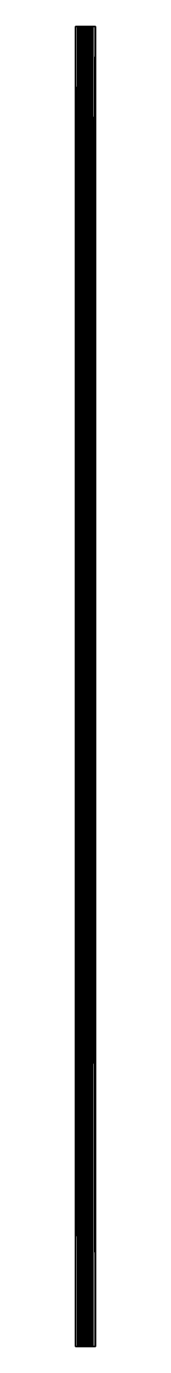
# Model space of a CAD drawing. Header units: millimetres. Extents: x -15 to 15, y -1000 to 1000.
import ezdxf

# ---------------------------------------------------------------- set-up
doc = ezdxf.new("R2010")
doc.units = ezdxf.units.MM
doc.layers.get('0').update_dxf_attribs({"color": 93})

msp = doc.modelspace()

# ---------------------------------------------------------------- meshes
at = {"color": 251}
mesh = msp.add_polyface(dxfattribs=at)
corners = [(-14.8, -1000, -3.3), (-14.6, -1000, -3.2), (-14.6, 1000, -3.2), (-14.9, -1000, -3.5), (-14.8, 1000, -3.3), (-15, -1000, -3.7), (-14.9, 1000, -3.5), (-15, -1000, -14.6), (-15, 1000, -3.7), (-14.9, -1000, -14.8), (-15, 1000, -14.6), (-14.8, -1000, -14.9), (-14.9, 1000, -14.8), (-14.6, -1000, -15), (-14.8, 1000, -14.9), (-9, -1000, -15), (-14.6, 1000, -15), (-8.8, -1000, -14.9), (-9, 1000, -15), (-8.6, -1000, -14.8), (-8.8, 1000, -14.9), (-8.6, -1000, -14.6), (-8.6, 1000, -14.8), (-8.6, -1000, -11.3), (-8.6, 1000, -14.6), (-8.5, -1000, -11.1), (-8.6, 1000, -11.3), (-8.4, -1000, -10.9), (-8.5, 1000, -11.1), (-8.1, -1000, -10.8), (-8.4, 1000, -10.9), (-6.5, -1000, -10.7), (-8.1, 1000, -10.8), (-5, -1000, -10.4), (-6.5, 1000, -10.7), (-3.4, -1000, -9.9), (-5, 1000, -10.4), (-1.9, -1000, -9.4), (-3.4, 1000, -9.9), (-0.5, -1000, -8.7), (-1.9, 1000, -9.4), (0.9, -1000, -8), (-0.5, 1000, -8.7), (0.9, -1000, 3.7), (1.5, -1000, 5), (1.5, 1000, 5), (0.1, -1000, 2.5), (0.9, 1000, 3.7), (-0.8, -1000, 1.4), (0.1, 1000, 2.5), (-1.8, -1000, 0.4), (-0.8, 1000, 1.4), (-3, -1000, -0.5), (-1.8, 1000, 0.4), (-4.2, -1000, -1.3), (-3, 1000, -0.5), (-5.4, -1000, -1.9), (-4.2, 1000, -1.3), (-6.7, -1000, -2.4), (-5.4, 1000, -1.9), (-8.1, -1000, -2.8), (-6.7, 1000, -2.4), (-9.5, -1000, -3.1), (-8.1, 1000, -2.8), (-10.9, -1000, -3.2), (-9.5, 1000, -3.1), (-11.7, -1000, -3.2), (-10.9, 1000, -3.2)]
mesh.append_faces([[corners[k] for k in face] for face in [(0, 1, 2), (3, 0, 4), (5, 3, 6), (7, 5, 8), (9, 7, 10), (11, 9, 12), (13, 11, 14), (15, 13, 16), (17, 15, 18), (19, 17, 20), (21, 19, 22), (23, 21, 24), (25, 23, 26), (27, 25, 28), (29, 27, 30), (31, 29, 32), (33, 31, 34), (35, 33, 36), (37, 35, 38), (39, 37, 40), (41, 39, 42), (43, 44, 45), (46, 43, 47), (48, 46, 49), (50, 48, 51), (52, 50, 53), (54, 52, 55), (56, 54, 57), (58, 56, 59), (60, 58, 61), (62, 60, 63), (64, 62, 65), (66, 64, 67)]], dxfattribs={"vtx2": -1, "color": 251})
mesh = msp.add_polyface(dxfattribs=at)
corners = [(-11.7, 1000, -3.2), (-14.6, 1000, -3.2), (-14.6, -1000, -3.2), (-14.8, 1000, -3.3), (-14.8, -1000, -3.3), (-14.9, 1000, -3.5), (-14.9, -1000, -3.5), (-15, 1000, -3.7), (-15, -1000, -3.7), (-15, 1000, -14.6), (-15, -1000, -14.6), (-14.9, 1000, -14.8), (-14.9, -1000, -14.8), (-14.8, 1000, -14.9), (-14.8, -1000, -14.9), (-14.6, 1000, -15), (-14.6, -1000, -15), (-9, 1000, -15), (-9, -1000, -15), (-8.8, 1000, -14.9), (-8.8, -1000, -14.9), (-8.6, 1000, -14.8), (-8.6, -1000, -14.8), (-8.6, 1000, -14.6), (-8.6, -1000, -14.6), (-8.6, 1000, -11.3), (-8.6, -1000, -11.3), (-8.5, 1000, -11.1), (-8.5, -1000, -11.1), (-8.4, 1000, -10.9), (-8.4, -1000, -10.9), (-8.1, 1000, -10.8), (-8.1, -1000, -10.8), (-6.5, 1000, -10.7), (-6.5, -1000, -10.7), (-5, 1000, -10.4), (-5, -1000, -10.4), (-3.4, 1000, -9.9), (-3.4, -1000, -9.9), (-1.9, 1000, -9.4), (-1.9, -1000, -9.4), (-0.5, 1000, -8.7), (-0.5, -1000, -8.7), (0.9, 1000, -8), (0.9, -1000, -8), (1.5, 1000, 5), (0.9, 1000, 3.7), (0.9, -1000, 3.7), (0.1, 1000, 2.5), (0.1, -1000, 2.5), (-0.8, 1000, 1.4), (-0.8, -1000, 1.4), (-1.8, 1000, 0.4), (-1.8, -1000, 0.4), (-3, 1000, -0.5), (-3, -1000, -0.5), (-4.2, 1000, -1.3), (-4.2, -1000, -1.3), (-5.4, 1000, -1.9), (-5.4, -1000, -1.9), (-6.7, 1000, -2.4), (-6.7, -1000, -2.4), (-8.1, 1000, -2.8), (-8.1, -1000, -2.8), (-9.5, 1000, -3.1), (-9.5, -1000, -3.1), (-10.9, 1000, -3.2), (-10.9, -1000, -3.2)]
mesh.append_faces([[corners[k] for k in face] for face in [(0, 1, 2), (1, 3, 4), (3, 5, 6), (5, 7, 8), (7, 9, 10), (9, 11, 12), (11, 13, 14), (13, 15, 16), (15, 17, 18), (17, 19, 20), (19, 21, 22), (21, 23, 24), (23, 25, 26), (25, 27, 28), (27, 29, 30), (29, 31, 32), (31, 33, 34), (33, 35, 36), (35, 37, 38), (37, 39, 40), (39, 41, 42), (41, 43, 44), (45, 46, 47), (46, 48, 49), (48, 50, 51), (50, 52, 53), (52, 54, 55), (54, 56, 57), (56, 58, 59), (58, 60, 61), (60, 62, 63), (62, 64, 65), (64, 66, 67)]], dxfattribs={"vtx2": -1, "color": 251})
mesh = msp.add_polyface(dxfattribs=at)
corners = [(-10.9, 1000, -3.2), (-11.7, 1000, -3.2), (-11.7, -1000, -3.2), (-14.8, 1000, -14.9), (-14.9, 1000, -14.8), (-15, 1000, -14.6), (-14.6, 1000, -15), (-15, 1000, -3.7), (-9, 1000, -15), (-8.8, 1000, -14.9), (-8.6, 1000, -14.8), (-8.6, 1000, -14.6), (-8.6, 1000, -11.3), (-8.5, 1000, -11.1), (-8.4, 1000, -10.9), (-8.1, 1000, -10.8), (-14.9, 1000, -3.5), (-14.8, 1000, -3.3), (-14.6, 1000, -3.2), (-9.5, 1000, -3.1), (-8.1, 1000, -2.8), (-6.5, 1000, -10.7), (-5, 1000, -10.4), (-6.7, 1000, -2.4), (-3.4, 1000, -9.9), (-5.4, 1000, -1.9), (-1.9, 1000, -9.4), (-0.5, 1000, -8.7), (-4.2, 1000, -1.3), (0.9, 1000, -8), (-3, 1000, -0.5), (2.4, 1000, -7.1), (-1.8, 1000, 0.4), (3.7, 1000, -6), (4.9, 1000, -4.9)]
mesh.append_faces([[corners[k] for k in face] for face in [(6, 5, 7), (15, 7, 16), (15, 16, 17), (15, 17, 18), (15, 18, 1), (15, 1, 0), (15, 0, 19), (15, 19, 20), (22, 20, 23), (24, 23, 25), (27, 25, 28), (29, 28, 30), (31, 30, 32)]], dxfattribs={"vtx0": -1, "vtx2": -1, "color": 251})
mesh.append_faces([[corners[k] for k in face] for face in [(6, 3, 5), (8, 6, 7), (9, 8, 7), (10, 9, 7), (11, 10, 7), (12, 11, 7), (13, 12, 7), (14, 13, 7), (15, 14, 7), (21, 15, 20), (22, 21, 20), (24, 22, 23), (26, 24, 25), (27, 26, 25), (29, 27, 28), (31, 29, 30), (33, 31, 32), (34, 33, 32)]], dxfattribs={"vtx1": -1, "vtx2": -1, "color": 251})
mesh.append_faces([[corners[k] for k in face] for face in [(0, 1, 2), (3, 4, 5)]], dxfattribs={"vtx2": -1, "color": 251})
mesh = msp.add_polyface(dxfattribs=at)
corners = [(-14.6, -1000, -3.2), (-11.7, -1000, -3.2), (-11.7, 1000, -3.2), (-6.7, -1000, -2.4), (-8.1, -1000, -2.8), (-5, -1000, -10.4), (-3.4, -1000, -9.9), (-5.4, -1000, -1.9), (-1.9, -1000, -9.4), (-0.5, -1000, -8.7), (-4.2, -1000, -1.3), (0.9, -1000, -8), (-3, -1000, -0.5), (2.4, -1000, -7.1), (-1.8, -1000, 0.4), (3.7, -1000, -6), (4.9, -1000, -4.9), (-0.8, -1000, 1.4), (6, -1000, -3.7), (0.1, -1000, 2.5), (7.1, -1000, -2.3), (8, -1000, -0.9), (0.9, -1000, 3.7), (8.7, -1000, 0.5), (1.5, -1000, 5), (9.4, -1000, 1.9), (2.1, -1000, 6.3), (9.9, -1000, 3.4), (10.3, -1000, 5), (2.6, -1000, 7.6), (10.6, -1000, 6.5), (10.8, -1000, 8.1), (10.9, -1000, 8.4), (11, -1000, 8.5), (11.3, -1000, 8.6), (15, -1000, 9), (14.6, -1000, 8.6), (14.8, -1000, 8.6)]
mesh.append_faces([[corners[k] for k in face] for face in [(37, 35, 36)]], dxfattribs={"vtx0": -1, "vtx1": -1, "color": 251})
mesh.append_faces([[corners[k] for k in face] for face in [(35, 29, 34)]], dxfattribs={"vtx0": -1, "vtx1": -1, "vtx2": -1, "color": 251})
mesh.append_faces([[corners[k] for k in face] for face in [(3, 5, 6), (7, 6, 8), (7, 8, 9), (10, 9, 11), (12, 11, 13), (14, 13, 15), (14, 15, 16), (17, 16, 18), (19, 18, 20), (19, 20, 21), (22, 21, 23), (24, 23, 25), (26, 25, 27), (26, 27, 28), (29, 28, 30), (29, 30, 31), (29, 31, 32), (29, 32, 33), (29, 33, 34), (35, 34, 36)]], dxfattribs={"vtx0": -1, "vtx2": -1, "color": 251})
mesh.append_faces([[corners[k] for k in face] for face in [(3, 4, 5), (7, 3, 6), (10, 7, 9), (12, 10, 11), (14, 12, 13), (17, 14, 16), (19, 17, 18), (22, 19, 21), (24, 22, 23), (26, 24, 25), (29, 26, 28)]], dxfattribs={"vtx1": -1, "vtx2": -1, "color": 251})
mesh.append_faces([[corners[k] for k in face] for face in [(0, 1, 2)]], dxfattribs={"vtx2": -1, "color": 251})
mesh = msp.add_polyface(dxfattribs=at)
corners = [(4.9, 1000, -4.9), (-1.8, 1000, 0.4), (-0.8, 1000, 1.4), (6, 1000, -3.7), (0.1, 1000, 2.5), (7.1, 1000, -2.3), (8, 1000, -0.9), (0.9, 1000, 3.7), (8.7, 1000, 0.5), (1.5, 1000, 5), (9.4, 1000, 1.9), (2.1, 1000, 6.3), (9.9, 1000, 3.4), (10.3, 1000, 5), (2.6, 1000, 7.6), (10.6, 1000, 6.5), (10.8, 1000, 8.1), (10.9, 1000, 8.4), (11, 1000, 8.5), (11.3, 1000, 8.6), (3.2, 1000, 14.6), (3.2, 1000, 14.8), (3.4, 1000, 14.9), (3.6, 1000, 15), (3.2, 1000, 13.2), (14.6, 1000, 15), (3.2, 1000, 11.8), (3.1, 1000, 10.4), (2.9, 1000, 9), (14.8, 1000, 14.9), (14.9, 1000, 14.8), (15, 1000, 14.6), (15, 1000, 9), (14.6, 1000, 8.6), (14.8, 1000, 8.6), (14.9, 1000, 8.8)]
mesh.append_faces([[corners[k] for k in face] for face in [(34, 32, 35)]], dxfattribs={"vtx0": -1, "color": 251})
mesh.append_faces([[corners[k] for k in face] for face in [(19, 14, 32)]], dxfattribs={"vtx0": -1, "vtx1": -1, "vtx2": -1, "color": 251})
mesh.append_faces([[corners[k] for k in face] for face in [(0, 1, 2), (3, 2, 4), (6, 4, 7), (8, 7, 9), (10, 9, 11), (13, 11, 14), (20, 22, 23), (24, 23, 25), (14, 25, 29), (14, 29, 30), (14, 30, 31), (14, 31, 32)]], dxfattribs={"vtx0": -1, "vtx2": -1, "color": 251})
mesh.append_faces([[corners[k] for k in face] for face in [(3, 0, 2), (5, 3, 4), (6, 5, 4), (8, 6, 7), (10, 8, 9), (12, 10, 11), (13, 12, 11), (15, 13, 14), (16, 15, 14), (17, 16, 14), (18, 17, 14), (19, 18, 14), (24, 20, 23), (26, 24, 25), (27, 26, 25), (28, 27, 25), (14, 28, 25), (33, 19, 32), (34, 33, 32)]], dxfattribs={"vtx1": -1, "vtx2": -1, "color": 251})
mesh.append_faces([[corners[k] for k in face] for face in [(20, 21, 22)]], dxfattribs={"vtx2": -1, "color": 251})
mesh = msp.add_polyface(dxfattribs=at)
corners = [(2.4, -1000, -7.1), (0.9, -1000, -8), (0.9, 1000, -8), (3.7, -1000, -6), (2.4, 1000, -7.1), (4.9, -1000, -4.9), (3.7, 1000, -6), (6, -1000, -3.7), (4.9, 1000, -4.9), (7.1, -1000, -2.3), (6, 1000, -3.7), (8, -1000, -0.9), (7.1, 1000, -2.3), (8.7, -1000, 0.5), (8, 1000, -0.9), (9.4, -1000, 1.9), (8.7, 1000, 0.5), (9.9, -1000, 3.4), (9.4, 1000, 1.9), (10.3, -1000, 5), (9.9, 1000, 3.4), (10.6, -1000, 6.5), (10.3, 1000, 5), (10.8, -1000, 8.1), (10.6, 1000, 6.5), (10.9, -1000, 8.4), (10.8, 1000, 8.1), (11, -1000, 8.5), (10.9, 1000, 8.4), (11.3, -1000, 8.6), (11, 1000, 8.5), (14.6, -1000, 8.6), (11.3, 1000, 8.6), (14.8, -1000, 8.6), (14.6, 1000, 8.6), (14.9, -1000, 8.8), (14.8, 1000, 8.6), (15, -1000, 9), (14.9, 1000, 8.8), (15, -1000, 14.6), (15, 1000, 9), (14.9, -1000, 14.8), (15, 1000, 14.6), (14.8, -1000, 14.9), (14.9, 1000, 14.8), (14.6, -1000, 15), (14.8, 1000, 14.9), (3.6, -1000, 15), (14.6, 1000, 15), (3.4, -1000, 14.9), (3.6, 1000, 15), (3.2, -1000, 14.8), (3.4, 1000, 14.9), (3.2, -1000, 14.6), (3.2, 1000, 14.8), (3.2, -1000, 13.2), (3.2, 1000, 14.6), (3.2, -1000, 11.8), (3.2, 1000, 13.2), (3.1, -1000, 10.4), (3.2, 1000, 11.8), (2.9, -1000, 9), (3.1, 1000, 10.4), (2.6, -1000, 7.6), (2.9, 1000, 9), (2.1, -1000, 6.3), (2.6, 1000, 7.6), (1.5, -1000, 5), (2.1, 1000, 6.3)]
mesh.append_faces([[corners[k] for k in face] for face in [(0, 1, 2), (3, 0, 4), (5, 3, 6), (7, 5, 8), (9, 7, 10), (11, 9, 12), (13, 11, 14), (15, 13, 16), (17, 15, 18), (19, 17, 20), (21, 19, 22), (23, 21, 24), (25, 23, 26), (27, 25, 28), (29, 27, 30), (31, 29, 32), (33, 31, 34), (35, 33, 36), (37, 35, 38), (39, 37, 40), (41, 39, 42), (43, 41, 44), (45, 43, 46), (47, 45, 48), (49, 47, 50), (51, 49, 52), (53, 51, 54), (55, 53, 56), (57, 55, 58), (59, 57, 60), (61, 59, 62), (63, 61, 64), (65, 63, 66), (67, 65, 68)]], dxfattribs={"vtx2": -1, "color": 251})
mesh = msp.add_polyface(dxfattribs=at)
corners = [(0.9, 1000, -8), (2.4, 1000, -7.1), (2.4, -1000, -7.1), (3.7, 1000, -6), (3.7, -1000, -6), (4.9, 1000, -4.9), (4.9, -1000, -4.9), (6, 1000, -3.7), (6, -1000, -3.7), (7.1, 1000, -2.3), (7.1, -1000, -2.3), (8, 1000, -0.9), (8, -1000, -0.9), (8.7, 1000, 0.5), (8.7, -1000, 0.5), (9.4, 1000, 1.9), (9.4, -1000, 1.9), (9.9, 1000, 3.4), (9.9, -1000, 3.4), (10.3, 1000, 5), (10.3, -1000, 5), (10.6, 1000, 6.5), (10.6, -1000, 6.5), (10.8, 1000, 8.1), (10.8, -1000, 8.1), (10.9, 1000, 8.4), (10.9, -1000, 8.4), (11, 1000, 8.5), (11, -1000, 8.5), (11.3, 1000, 8.6), (11.3, -1000, 8.6), (14.6, 1000, 8.6), (14.6, -1000, 8.6), (14.8, 1000, 8.6), (14.8, -1000, 8.6), (14.9, 1000, 8.8), (14.9, -1000, 8.8), (15, 1000, 9), (15, -1000, 9), (15, 1000, 14.6), (15, -1000, 14.6), (14.9, 1000, 14.8), (14.9, -1000, 14.8), (14.8, 1000, 14.9), (14.8, -1000, 14.9), (14.6, 1000, 15), (14.6, -1000, 15), (3.6, 1000, 15), (3.6, -1000, 15), (3.4, 1000, 14.9), (3.4, -1000, 14.9), (3.2, 1000, 14.8), (3.2, -1000, 14.8), (3.2, 1000, 14.6), (3.2, -1000, 14.6), (3.2, 1000, 13.2), (3.2, -1000, 13.2), (3.2, 1000, 11.8), (3.2, -1000, 11.8), (3.1, 1000, 10.4), (3.1, -1000, 10.4), (2.9, 1000, 9), (2.9, -1000, 9), (2.6, 1000, 7.6), (2.6, -1000, 7.6), (2.1, 1000, 6.3), (2.1, -1000, 6.3), (1.5, 1000, 5), (1.5, -1000, 5)]
mesh.append_faces([[corners[k] for k in face] for face in [(0, 1, 2), (1, 3, 4), (3, 5, 6), (5, 7, 8), (7, 9, 10), (9, 11, 12), (11, 13, 14), (13, 15, 16), (15, 17, 18), (17, 19, 20), (19, 21, 22), (21, 23, 24), (23, 25, 26), (25, 27, 28), (27, 29, 30), (29, 31, 32), (31, 33, 34), (33, 35, 36), (35, 37, 38), (37, 39, 40), (39, 41, 42), (41, 43, 44), (43, 45, 46), (45, 47, 48), (47, 49, 50), (49, 51, 52), (51, 53, 54), (53, 55, 56), (55, 57, 58), (57, 59, 60), (59, 61, 62), (61, 63, 64), (63, 65, 66), (65, 67, 68)]], dxfattribs={"vtx2": -1, "color": 251})
mesh = msp.add_polyface(dxfattribs=at)
corners = [(14.8, -1000, 8.6), (14.9, -1000, 8.8), (15, -1000, 9), (3.4, -1000, 14.9), (3.2, -1000, 14.8), (3.2, -1000, 14.6), (3.6, -1000, 15), (3.2, -1000, 13.2), (14.6, -1000, 15), (3.2, -1000, 11.8), (3.1, -1000, 10.4), (2.9, -1000, 9), (2.6, -1000, 7.6), (14.8, -1000, 14.9), (14.9, -1000, 14.8), (15, -1000, 14.6), (-15, -1000, -14.6), (-14.9, -1000, -14.8), (-14.8, -1000, -14.9), (-14.6, -1000, -15), (-15, -1000, -3.7), (-9, -1000, -15), (-8.8, -1000, -14.9), (-8.6, -1000, -14.8), (-8.6, -1000, -14.6), (-8.6, -1000, -11.3), (-8.5, -1000, -11.1), (-8.4, -1000, -10.9), (-8.1, -1000, -10.8), (-14.9, -1000, -3.5), (-14.8, -1000, -3.3), (-14.6, -1000, -3.2), (-11.7, -1000, -3.2), (-10.9, -1000, -3.2), (-9.5, -1000, -3.1), (-8.1, -1000, -2.8), (-6.5, -1000, -10.7), (-5, -1000, -10.4)]
mesh.append_faces([[corners[k] for k in face] for face in [(6, 5, 7), (8, 7, 9), (8, 9, 10), (8, 10, 11), (8, 11, 12), (16, 18, 19), (20, 19, 21), (20, 21, 22), (20, 22, 23), (20, 23, 24), (20, 24, 25), (20, 25, 26), (20, 26, 27), (20, 27, 28), (35, 28, 36), (35, 36, 37)]], dxfattribs={"vtx0": -1, "vtx2": -1, "color": 251})
mesh.append_faces([[corners[k] for k in face] for face in [(6, 3, 5), (8, 6, 7), (13, 8, 12), (14, 13, 12), (15, 14, 12), (2, 15, 12), (20, 16, 19), (29, 20, 28), (30, 29, 28), (31, 30, 28), (32, 31, 28), (33, 32, 28), (34, 33, 28), (35, 34, 28)]], dxfattribs={"vtx1": -1, "vtx2": -1, "color": 251})
mesh.append_faces([[corners[k] for k in face] for face in [(0, 1, 2), (3, 4, 5), (16, 17, 18)]], dxfattribs={"vtx2": -1, "color": 251})

doc.saveas('drawing.dxf')
